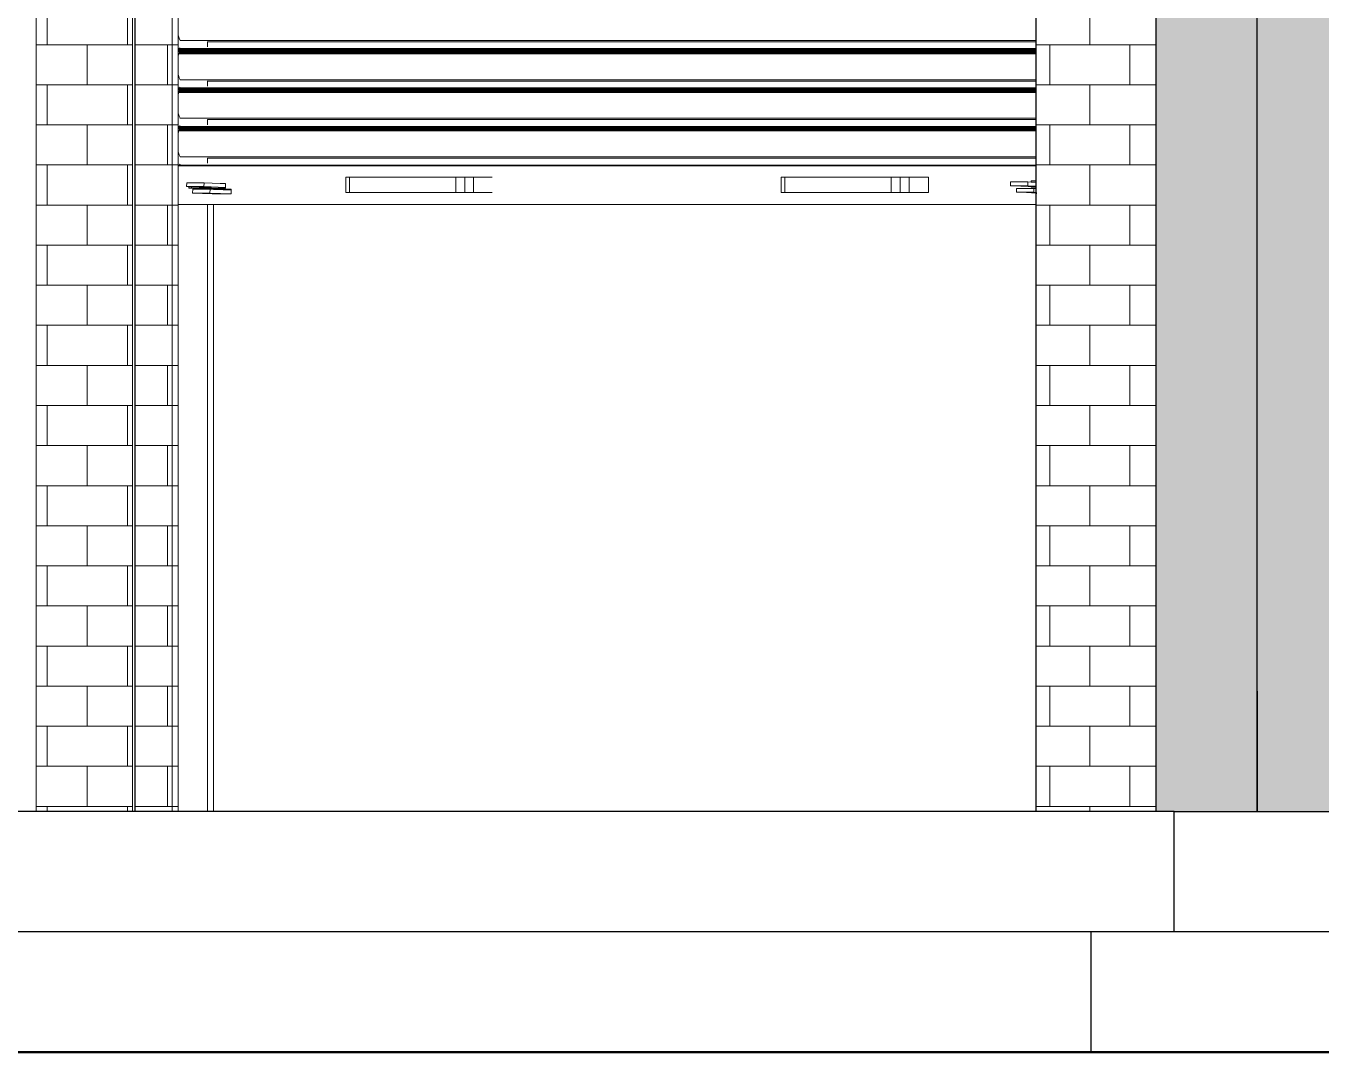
# Model space of a CAD drawing. Header units: inches. Extents: x 5914 to 162157, y -20538 to 282354.
# Drawn here: x 154144.9 to 154209.5, y -16028.3 to -15977.1 of the extents above; entities that cross this region are included whole.
import ezdxf

# ---------------------------------------------------------------- set-up
doc = ezdxf.new("R2010")
doc.units = ezdxf.units.IN
doc.header["$MEASUREMENT"] = 0
for name, color, linetype, lineweight in [('DOOR-WIN RA', 3, 'Continuous', 20), ('ELE1 RA', 1, 'Continuous', 30), ('HATCH RA', 8, 'Continuous', 5)]:
    doc.layers.add(name, color=color, linetype=linetype, lineweight=lineweight)

# ---------------------------------------------------------------- blocks, each defined once
blk = doc.blocks.new('TDG')
at = {"layer": 'HATCH RA', "transparency": 33554687}
h = blk.add_hatch(dxfattribs=at)
h.set_pattern_fill('AR-B816', color=256, scale=0.25)
h.paths.add_polyline_path([(158896.811, -15857.019), (158896.811, -15851.96), (158896.811, -15745.019), (158896.811, -15739.96), (158896.811, -15632.36), (158884.811, -15632.36), (158884.811, -15650.96), (158884.811, -15652.96), (158884.811, -15708.148), (158884.811, -15710.96), (158884.811, -15739.96), (158884.811, -15762.96), (158884.811, -15764.96), (158884.811, -15820.148), (158884.811, -15822.96), (158884.811, -15851.96), (158884.811, -15874.96), (158884.811, -15876.96), (158884.811, -15932.148), (158884.811, -15934.96), (158884.811, -15963.96), (158884.811, -15969.31), (158884.811, -16075.96), (158884.811, -16081.96), (158896.811, -16081.96), (158896.811, -16075.96), (158896.811, -15969.019), (158896.811, -15963.96)])
h.paths.add_polyline_path([(158884.805, -15934.96), (158884.805, -15932.148), (158884.805, -15876.96), (158884.805, -15874.96), (158884.805, -15851.96), (158884.805, -15822.96), (158884.805, -15820.148), (158884.805, -15764.96), (158884.805, -15762.96), (158884.805, -15739.96), (158884.805, -15710.96), (158884.805, -15708.148), (158884.805, -15652.96), (158884.805, -15650.96), (158884.805, -15632.36), (158879.75, -15632.36), (158879.75, -16081.96), (158880.666, -16081.96), (158884.805, -16081.96), (158884.805, -16075.96), (158884.805, -15969.31), (158884.805, -15963.96)])
h.paths.add_polyline_path([(158879.75, -15934.96), (158835.636, -15934.96), (158833.06, -15934.96), (158812.048, -15934.96), (158812.048, -15969.31), (158822.891, -15969.31), (158833.06, -15969.31), (158835.636, -15969.31), (158873.782, -15969.31), (158879.75, -15969.31)])
h.paths.add_polyline_path([(158879.75, -15822.96), (158835.636, -15822.96), (158833.06, -15822.96), (158812.048, -15822.96), (158812.048, -15874.96), (158833.06, -15874.96), (158835.636, -15874.96), (158879.75, -15874.96)])
h.paths.add_polyline_path([(158879.75, -15710.96), (158835.636, -15710.96), (158833.06, -15710.96), (158812.048, -15710.96), (158812.048, -15762.96), (158833.06, -15762.96), (158835.636, -15762.96), (158879.75, -15762.96)])
h.paths.add_polyline_path([(158879.75, -15632.36), (158812.048, -15632.36), (158812.048, -15650.96), (158833.06, -15650.96), (158835.636, -15650.96), (158879.75, -15650.96)])
h = blk.add_hatch(dxfattribs=at)
h.set_pattern_fill('AR-B816', color=256, scale=0.25)
h.paths.add_polyline_path([(158879.75, -15969.31), (158873.782, -15969.31), (158873.782, -15978.164), (158823.903, -15978.164), (158823.902, -16081.96), (158828.705, -16081.96), (158828.705, -15992.975), (158828.822, -15992.975), (158828.838, -15992.975), (158828.838, -16081.96), (158830.994, -16081.96), (158830.994, -16051.671), (158830.994, -16049.747), (158830.994, -16049.035), (158830.994, -16047.906), (158830.994, -16047.906), (158830.994, -16047.766), (158830.994, -16047.767), (158830.994, -16047.111), (158830.994, -16045.983), (158830.994, -16045.983), (158830.994, -16045.842), (158830.994, -16045.843), (158830.994, -16045.188), (158830.994, -16044.059), (158830.994, -16044.059), (158830.994, -16043.894), (158830.994, -16043.894), (158830.994, -16043.224), (158830.994, -16042.095), (158830.994, -16042.095), (158830.994, -16041.931), (158830.994, -16041.931), (158830.994, -16041.26), (158830.994, -16040.132), (158830.994, -16040.132), (158830.994, -16039.967), (158830.994, -16039.967), (158830.994, -16039.297), (158830.994, -16038.168), (158830.994, -16038.168), (158830.994, -16038.003), (158830.994, -16038.003), (158830.994, -16037.333), (158830.994, -16036.204), (158830.994, -16036.204), (158830.994, -16036.039), (158830.994, -16036.039), (158830.994, -16035.369), (158830.994, -16034.241), (158830.994, -16034.241), (158830.994, -16034.076), (158830.994, -16034.076), (158830.994, -16033.406), (158830.994, -16032.277), (158830.994, -16032.277), (158830.994, -16032.112), (158830.994, -16032.112), (158830.994, -16031.442), (158830.994, -16030.313), (158830.994, -16030.313), (158830.994, -16030.148), (158830.994, -16030.148), (158830.994, -16029.478), (158830.994, -16028.35), (158830.994, -16028.35), (158830.994, -16028.19), (158830.994, -16028.19), (158830.994, -16027.52), (158830.994, -16026.391), (158830.994, -16026.391), (158830.994, -16026.231), (158830.994, -16026.231), (158830.994, -16025.561), (158830.994, -16024.432), (158830.994, -16024.432), (158830.994, -16024.272), (158830.994, -16024.272), (158830.994, -16023.602), (158830.994, -16022.474), (158830.994, -16022.474), (158830.994, -16022.314), (158830.994, -16022.314), (158830.994, -16021.644), (158830.994, -16020.515), (158830.994, -16020.515), (158830.994, -16020.355), (158830.994, -16020.355), (158830.994, -16019.685), (158830.994, -16018.556), (158830.994, -16018.556), (158830.994, -16018.396), (158830.994, -16018.396), (158830.994, -16017.726), (158830.994, -16016.597), (158830.994, -16016.597), (158830.994, -16016.438), (158830.994, -16016.438), (158830.994, -16015.768), (158830.994, -16014.639), (158830.994, -16014.639), (158830.994, -16014.479), (158830.994, -16014.479), (158830.994, -16013.809), (158830.994, -16012.68), (158830.994, -16012.68), (158830.994, -16012.52), (158830.994, -16012.52), (158830.994, -16011.85), (158830.994, -16010.721), (158830.994, -16010.721), (158830.994, -16010.562), (158830.994, -16010.562), (158830.994, -16009.891), (158830.994, -16008.763), (158830.994, -16008.763), (158830.994, -16008.603), (158830.994, -16008.603), (158830.994, -16007.933), (158830.994, -16006.804), (158830.994, -16006.804), (158830.994, -16006.644), (158830.994, -16006.644), (158830.994, -16005.974), (158830.994, -16004.845), (158830.994, -16004.845), (158830.994, -16004.685), (158830.994, -16004.685), (158830.994, -16004.015), (158830.994, -16002.887), (158830.994, -16002.887), (158830.994, -16002.727), (158830.994, -16002.727), (158830.994, -16002.057), (158830.994, -16000.928), (158830.994, -16000.928), (158830.994, -16000.768), (158830.994, -16000.768), (158830.994, -16000.098), (158830.994, -15998.969), (158830.994, -15998.969), (158830.994, -15998.809), (158830.994, -15998.809), (158830.994, -15998.139), (158830.994, -15997.011), (158830.994, -15997.011), (158830.994, -15996.851), (158830.994, -15996.851), (158830.994, -15996.181), (158830.994, -15995.052), (158830.994, -15995.052), (158830.994, -15994.892), (158830.994, -15994.892), (158830.994, -15994.222), (158830.994, -15993.093), (158830.994, -15993.093), (158830.994, -15992.953), (158831.016, -15993), (158873.782, -15993), (158873.782, -15993.003), (158873.782, -15993.019), (158873.782, -15993.036), (158873.782, -15993.054), (158873.782, -15993.074), (158873.782, -15993.093), (158873.782, -15993.113), (158873.782, -15993.133), (158873.782, -15993.153), (158873.782, -15993.172), (158873.782, -15993.19), (158873.782, -15994.483), (158873.782, -15994.892), (158873.782, -15995.013), (158873.782, -15995.032), (158873.782, -15995.052), (158873.782, -15995.072), (158873.782, -15995.092), (158873.782, -15995.111), (158873.782, -15995.13), (158873.782, -15995.149), (158873.782, -15996.442), (158873.782, -15996.507), (158873.782, -15996.851), (158873.782, -15996.972), (158873.782, -15996.991), (158873.782, -15997.011), (158873.782, -15997.031), (158873.782, -15997.05), (158873.782, -15997.07), (158873.782, -15997.089), (158873.782, -15997.107), (158873.782, -15998.4), (158873.782, -15998.466), (158873.782, -15998.809), (158873.782, -15998.931), (158873.782, -15998.95), (158873.782, -15998.969), (158873.782, -15998.989), (158873.782, -15999.009), (158873.782, -15999.029), (158873.782, -15999.048), (158873.782, -15999.066), (158873.782, -16000.359), (158873.782, -16000.425), (158873.782, -16000.768), (158873.782, -16000.889), (158873.782, -16000.908), (158873.782, -16000.928), (158873.782, -16000.948), (158873.782, -16000.968), (158873.782, -16000.987), (158873.782, -16001.006), (158873.782, -16001.025), (158873.782, -16002.318), (158873.782, -16002.383), (158873.782, -16002.727), (158873.782, -16002.848), (158873.782, -16002.867), (158873.782, -16002.887), (158873.782, -16002.907), (158873.782, -16002.926), (158873.782, -16002.946), (158873.782, -16002.965), (158873.782, -16002.983), (158873.782, -16004.277), (158873.782, -16004.685), (158873.782, -16004.807), (158873.782, -16004.826), (158873.782, -16004.845), (158873.782, -16004.865), (158873.782, -16004.885), (158873.782, -16004.905), (158873.782, -16004.924), (158873.782, -16004.942), (158873.782, -16006.235), (158873.782, -16006.644), (158873.782, -16006.765), (158873.782, -16006.784), (158873.782, -16006.804), (158873.782, -16006.824), (158873.782, -16006.844), (158873.782, -16006.863), (158873.782, -16006.882), (158873.782, -16006.901), (158873.782, -16008.194), (158873.782, -16008.603), (158873.782, -16008.724), (158873.782, -16008.743), (158873.782, -16008.763), (158873.782, -16008.783), (158873.782, -16008.803), (158873.782, -16008.822), (158873.782, -16008.841), (158873.782, -16008.859), (158873.782, -16010.153), (158873.782, -16010.218), (158873.782, -16010.562), (158873.782, -16010.683), (158873.782, -16010.702), (158873.782, -16010.721), (158873.782, -16010.741), (158873.782, -16010.761), (158873.782, -16010.781), (158873.782, -16010.8), (158873.782, -16010.818), (158873.782, -16012.111), (158873.782, -16012.177), (158873.782, -16012.52), (158873.782, -16012.641), (158873.782, -16012.66), (158873.782, -16012.68), (158873.782, -16012.7), (158873.782, -16012.72), (158873.782, -16012.739), (158873.782, -16012.758), (158873.782, -16012.777), (158873.782, -16014.07), (158873.782, -16014.479), (158873.782, -16014.6), (158873.782, -16014.619), (158873.782, -16014.639), (158873.782, -16014.659), (158873.782, -16014.679), (158873.782, -16014.698), (158873.782, -16014.717), (158873.782, -16014.735), (158873.782, -16016.029), (158873.782, -16016.094), (158873.782, -16016.438), (158873.782, -16016.559), (158873.782, -16016.578), (158873.782, -16016.597), (158873.782, -16016.617), (158873.782, -16016.637), (158873.782, -16016.657), (158873.782, -16016.676), (158873.782, -16016.694), (158873.782, -16017.987), (158873.782, -16018.053), (158873.782, -16018.396), (158873.782, -16018.517), (158873.782, -16018.536), (158873.782, -16018.556), (158873.782, -16018.576), (158873.782, -16018.596), (158873.782, -16018.616), (158873.782, -16018.635), (158873.782, -16018.653), (158873.782, -16019.946), (158873.782, -16020.011), (158873.782, -16020.355), (158873.782, -16020.397), (158873.782, -16020.422), (158873.782, -16020.424), (158873.782, -16020.44), (158873.782, -16020.458), (158873.782, -16020.475), (158873.782, -16020.476), (158873.782, -16020.478), (158873.782, -16020.495), (158873.782, -16020.515), (158873.782, -16020.536), (158873.782, -16020.555), (158873.782, -16020.565), (158873.782, -16020.574), (158873.782, -16020.593), (158873.782, -16020.611), (158873.782, -16021.905), (158873.782, -16021.926), (158873.782, -16021.97), (158873.782, -16022.277), (158873.782, -16022.383), (158873.782, -16022.399), (158873.782, -16022.416), (158873.782, -16022.435), (158873.782, -16022.454), (158873.782, -16022.474), (158873.782, -16022.493), (158873.782, -16022.513), (158873.782, -16022.533), (158873.782, -16022.552), (158873.782, -16022.57), (158873.782, -16023.863), (158873.782, -16024.272), (158873.782, -16024.314), (158873.782, -16024.339), (158873.782, -16024.342), (158873.782, -16024.358), (158873.782, -16024.472), (158873.782, -16024.482), (158873.782, -16024.492), (158873.782, -16024.511), (158873.782, -16024.529), (158873.782, -16025.822), (158873.782, -16025.888), (158873.782, -16026.194), (158873.782, -16026.3), (158873.782, -16026.316), (158873.782, -16026.334), (158873.782, -16026.352), (158873.782, -16026.371), (158873.782, -16026.391), (158873.782, -16026.411), (158873.782, -16026.431), (158873.782, -16026.45), (158873.782, -16026.469), (158873.782, -16026.487), (158873.782, -16027.781), (158873.782, -16027.846), (158873.782, -16028.19), (158873.782, -16028.311), (158873.782, -16028.33), (158873.782, -16028.35), (158873.782, -16028.369), (158873.782, -16028.389), (158873.782, -16028.409), (158873.782, -16028.428), (158873.782, -16028.446), (158873.782, -16029.739), (158873.782, -16029.805), (158873.782, -16030.148), (158873.782, -16030.256), (158873.782, -16030.274), (158873.782, -16030.294), (158873.782, -16030.313), (158873.782, -16030.333), (158873.782, -16030.353), (158873.782, -16030.373), (158873.782, -16030.392), (158873.782, -16030.41), (158873.782, -16031.703), (158873.782, -16031.769), (158873.782, -16032.112), (158873.782, -16032.22), (158873.782, -16032.238), (158873.782, -16032.257), (158873.782, -16032.277), (158873.782, -16032.297), (158873.782, -16032.317), (158873.782, -16032.336), (158873.782, -16032.355), (158873.782, -16032.374), (158873.782, -16033.667), (158873.782, -16034.076), (158873.782, -16034.183), (158873.782, -16034.202), (158873.782, -16034.221), (158873.782, -16034.241), (158873.782, -16034.261), (158873.782, -16034.28), (158873.782, -16034.3), (158873.782, -16034.319), (158873.782, -16034.337), (158873.782, -16035.63), (158873.782, -16036.039), (158873.782, -16036.147), (158873.782, -16036.166), (158873.782, -16036.185), (158873.782, -16036.204), (158873.782, -16036.224), (158873.782, -16036.244), (158873.782, -16036.264), (158873.782, -16036.283), (158873.782, -16036.301), (158873.782, -16037.594), (158873.782, -16038.003), (158873.782, -16038.111), (158873.782, -16038.129), (158873.782, -16038.148), (158873.782, -16038.168), (158873.782, -16038.188), (158873.782, -16038.208), (158873.782, -16038.227), (158873.782, -16038.246), (158873.782, -16038.265), (158873.782, -16039.558), (158873.782, -16039.623), (158873.782, -16039.967), (158873.782, -16040.075), (158873.782, -16040.093), (158873.782, -16040.112), (158873.782, -16040.132), (158873.782, -16040.152), (158873.782, -16040.172), (158873.782, -16040.191), (158873.782, -16040.21), (158873.782, -16040.228), (158873.782, -16041.522), (158873.782, -16041.587), (158873.782, -16041.931), (158873.782, -16042.038), (158873.782, -16042.057), (158873.782, -16042.076), (158873.782, -16042.095), (158873.782, -16042.115), (158873.782, -16042.135), (158873.782, -16042.155), (158873.782, -16042.174), (158873.782, -16042.192), (158873.782, -16043.485), (158873.782, -16043.551), (158873.782, -16043.894), (158873.782, -16044.002), (158873.782, -16044.02), (158873.782, -16044.039), (158873.782, -16044.059), (158873.782, -16044.079), (158873.782, -16044.099), (158873.782, -16044.119), (158873.782, -16044.138), (158873.782, -16044.156), (158873.782, -16045.449), (158873.782, -16045.514), (158873.782, -16045.858), (158873.782, -16045.963), (158873.782, -16045.983), (158873.782, -16046.003), (158873.782, -16046.023), (158873.782, -16046.042), (158873.782, -16046.061), (158873.782, -16046.079), (158873.782, -16047.373), (158873.782, -16047.438), (158873.782, -16047.782), (158873.782, -16047.887), (158873.782, -16047.906), (158873.782, -16047.926), (158873.782, -16047.946), (158873.782, -16047.966), (158873.782, -16047.985), (158873.782, -16048.003), (158873.782, -16049.296), (158873.782, -16049.362), (158873.782, -16049.705), (158873.782, -16049.747), (158873.782, -16050.495), (158873.782, -16050.565), (158873.782, -16050.758), (158873.782, -16050.874), (158873.782, -16051.067), (158873.782, -16051.078), (158873.782, -16051.09), (158873.782, -16051.1), (158873.782, -16051.139), (158873.782, -16051.671), (158873.782, -16075.96), (158873.782, -16081.96), (158879.75, -16081.96)])
h.paths.add_polyline_path([(158824.526, -15978.319), (158824.525, -15992.975), (158824.292, -15992.975), (158824.292, -15978.319)], flags=16)
at = {"layer": 'DOOR-WIN RA'}
for p, q in [((158823.902, -16081.96), (158823.903, -15978.164)), ((158828.705, -15992.975), (158828.705, -16081.96)), ((158828.822, -15992.975), (158828.822, -16081.96)), ((158828.838, -15992.975), (158828.838, -16081.96)), ((158830.695, -16081.96), (158830.695, -15992.975)), ((158830.994, -16043.224), (158830.994, -16042.302)), ((158831.01, -16043.278), (158830.994, -16043.224)), ((158830.994, -16043.894), (158830.994, -16043.224)), ((158831.048, -16043.383), (158831.01, -16043.278)), ((158831.094, -16043.485), (158831.048, -16043.383)), ((158831.096, -16043.487), (158831.094, -16043.485)), ((158873.782, -16043.485), (158831.094, -16043.485)), ((158832.448, -16043.805), (158832.448, -16043.546)), ((158873.782, -16043.551), (158832.453, -16043.551)), ((158831.003, -16043.894), (158830.994, -16043.894)), ((158830.994, -16043.936), (158830.994, -16043.894)), ((158830.994, -16043.941), (158830.994, -16043.936)), ((158830.994, -16043.936), (158832.448, -16043.936)), ((158830.994, -16043.956), (158830.994, -16043.941)), ((158832.448, -16043.941), (158830.994, -16043.941)), ((158831.006, -16043.966), (158830.994, -16043.956)), ((158830.995, -16044.261), (158830.994, -16043.956)), ((158830.994, -16044.266), (158830.995, -16044.261)), ((158830.994, -16045.188), (158830.994, -16044.266)), ((158830.995, -16044.261), (158831.03, -16044.156)), ((158831.036, -16043.886), (158831.003, -16043.894)), ((158873.782, -16043.894), (158831.003, -16043.894)), ((158831.008, -16043.969), (158831.006, -16043.966)), ((158873.782, -16043.966), (158831.006, -16043.966)), ((158831.022, -16043.985), (158831.008, -16043.969)), ((158873.782, -16043.969), (158831.008, -16043.969)), ((158831.032, -16044.002), (158831.022, -16043.985)), ((158873.782, -16043.985), (158831.022, -16043.985)), ((158831.03, -16044.156), (158831.039, -16044.138)), ((158873.782, -16044.156), (158831.03, -16044.156)), ((158831.041, -16044.02), (158831.032, -16044.002)), ((158873.782, -16044.002), (158831.032, -16044.002)), ((158831.081, -16043.867), (158831.036, -16043.886)), ((158831.039, -16044.138), (158831.046, -16044.119)), ((158873.782, -16044.138), (158831.039, -16044.138)), ((158831.047, -16044.039), (158831.041, -16044.02)), ((158873.782, -16044.02), (158831.041, -16044.02)), ((158831.046, -16044.119), (158831.05, -16044.099)), ((158873.782, -16044.119), (158831.046, -16044.119)), ((158831.051, -16044.059), (158831.047, -16044.039)), ((158873.782, -16044.039), (158831.047, -16044.039)), ((158831.05, -16044.099), (158831.052, -16044.079)), ((158873.782, -16044.099), (158831.05, -16044.099)), ((158831.052, -16044.079), (158831.051, -16044.059)), ((158873.782, -16044.059), (158831.051, -16044.059)), ((158873.782, -16044.079), (158831.052, -16044.079)), ((158831.096, -16043.856), (158831.081, -16043.867)), ((158832.448, -16043.941), (158832.448, -16043.936)), ((158832.448, -16043.936), (158832.747, -16043.936)), ((158832.747, -16043.941), (158832.448, -16043.941)), ((158832.747, -16043.941), (158832.747, -16043.936)), ((158832.747, -16043.936), (158873.782, -16043.936)), ((158873.782, -16043.941), (158832.747, -16043.941)), ((158831.01, -16045.242), (158830.994, -16045.188)), ((158830.994, -16045.858), (158830.994, -16045.188)), ((158831.048, -16045.347), (158831.01, -16045.242)), ((158831.094, -16045.449), (158831.048, -16045.347)), ((158831.096, -16045.451), (158831.094, -16045.449)), ((158873.782, -16045.449), (158831.094, -16045.449)), ((158832.448, -16045.768), (158832.448, -16045.51)), ((158873.782, -16045.514), (158832.453, -16045.514)), ((158831.003, -16045.858), (158830.994, -16045.858)), ((158830.994, -16045.9), (158830.994, -16045.858)), ((158830.994, -16045.9), (158831.015, -16045.9)), ((158830.995, -16046.185), (158830.994, -16045.9)), ((158830.994, -16046.189), (158830.995, -16046.185)), ((158830.994, -16047.111), (158830.994, -16046.189)), ((158830.995, -16046.185), (158831.03, -16046.079)), ((158831.036, -16045.85), (158831.003, -16045.858)), ((158873.782, -16045.858), (158831.003, -16045.858)), ((158831.022, -16045.908), (158831.015, -16045.9)), ((158831.015, -16045.9), (158873.782, -16045.9)), ((158831.032, -16045.926), (158831.022, -16045.908)), ((158873.782, -16045.908), (158831.022, -16045.908)), ((158831.03, -16046.079), (158831.039, -16046.061)), ((158873.782, -16046.079), (158831.03, -16046.079)), ((158831.041, -16045.944), (158831.032, -16045.926)), ((158873.782, -16045.926), (158831.032, -16045.926)), ((158831.081, -16045.83), (158831.036, -16045.85)), ((158831.039, -16046.061), (158831.046, -16046.042)), ((158873.782, -16046.061), (158831.039, -16046.061)), ((158831.047, -16045.963), (158831.041, -16045.944)), ((158873.782, -16045.944), (158831.041, -16045.944)), ((158831.046, -16046.042), (158831.05, -16046.023)), ((158873.782, -16046.042), (158831.046, -16046.042)), ((158831.051, -16045.983), (158831.047, -16045.963)), ((158873.782, -16045.963), (158831.047, -16045.963)), ((158831.05, -16046.023), (158831.052, -16046.003)), ((158873.782, -16046.023), (158831.05, -16046.023)), ((158831.052, -16046.003), (158831.051, -16045.983)), ((158873.782, -16045.983), (158831.051, -16045.983)), ((158873.782, -16046.003), (158831.052, -16046.003)), ((158831.096, -16045.82), (158831.081, -16045.83)), ((158831.01, -16047.165), (158830.994, -16047.111)), ((158830.994, -16047.782), (158830.994, -16047.111)), ((158831.048, -16047.27), (158831.01, -16047.165)), ((158831.094, -16047.373), (158831.048, -16047.27)), ((158831.096, -16047.375), (158831.094, -16047.373)), ((158873.782, -16047.373), (158831.094, -16047.373)), ((158832.448, -16047.692), (158832.448, -16047.433)), ((158873.782, -16047.438), (158832.453, -16047.438)), ((158831.003, -16047.782), (158830.994, -16047.782)), ((158830.994, -16047.823), (158830.994, -16047.782)), ((158830.994, -16047.823), (158831.015, -16047.823)), ((158830.995, -16048.109), (158830.994, -16047.823)), ((158830.994, -16048.113), (158830.995, -16048.109)), ((158830.994, -16049.035), (158830.994, -16048.113)), ((158830.995, -16048.109), (158831.03, -16048.003)), ((158831.036, -16047.774), (158831.003, -16047.782)), ((158873.782, -16047.782), (158831.003, -16047.782)), ((158831.022, -16047.832), (158831.015, -16047.823)), ((158831.015, -16047.823), (158873.782, -16047.823)), ((158831.032, -16047.849), (158831.022, -16047.832)), ((158873.782, -16047.832), (158831.022, -16047.832)), ((158831.03, -16048.003), (158831.039, -16047.985)), ((158873.782, -16048.003), (158831.03, -16048.003)), ((158831.041, -16047.868), (158831.032, -16047.849)), ((158873.782, -16047.849), (158831.032, -16047.849)), ((158831.081, -16047.754), (158831.036, -16047.774)), ((158831.039, -16047.985), (158831.046, -16047.966)), ((158873.782, -16047.985), (158831.039, -16047.985)), ((158831.047, -16047.887), (158831.041, -16047.868)), ((158873.782, -16047.868), (158831.041, -16047.868)), ((158831.046, -16047.966), (158831.05, -16047.946)), ((158873.782, -16047.966), (158831.046, -16047.966)), ((158831.051, -16047.906), (158831.047, -16047.887)), ((158873.782, -16047.887), (158831.047, -16047.887)), ((158831.05, -16047.946), (158831.052, -16047.926)), ((158873.782, -16047.946), (158831.05, -16047.946)), ((158831.052, -16047.926), (158831.051, -16047.906)), ((158873.782, -16047.906), (158831.051, -16047.906)), ((158873.782, -16047.926), (158831.052, -16047.926)), ((158831.096, -16047.743), (158831.081, -16047.754)), ((158831.01, -16049.089), (158830.994, -16049.035)), ((158830.994, -16049.705), (158830.994, -16049.035)), ((158831.048, -16049.194), (158831.01, -16049.089)), ((158831.094, -16049.296), (158831.048, -16049.194)), ((158831.096, -16049.298), (158831.094, -16049.296)), ((158873.782, -16049.296), (158831.094, -16049.296)), ((158832.448, -16049.616), (158832.448, -16049.357)), ((158873.782, -16049.362), (158832.453, -16049.362)), ((158831.003, -16049.705), (158830.994, -16049.705)), ((158830.994, -16049.747), (158830.994, -16049.705)), ((158830.994, -16049.747), (158873.782, -16049.747)), ((158830.994, -16051.671), (158830.994, -16049.747)), ((158831.036, -16049.697), (158831.003, -16049.705)), ((158873.782, -16049.705), (158831.003, -16049.705)), ((158831.081, -16049.678), (158831.036, -16049.697)), ((158831.096, -16049.667), (158831.081, -16049.678)), ((158831.407, -16050.783), (158831.416, -16050.591)), ((158832.272, -16050.783), (158831.407, -16050.783)), ((158831.407, -16050.783), (158831.528, -16050.788)), ((158832.281, -16050.591), (158831.416, -16050.591)), ((158831.528, -16050.788), (158831.528, -16050.863)), ((158831.528, -16050.788), (158831.662, -16050.793)), ((158831.528, -16050.863), (158831.662, -16050.863)), ((158831.662, -16050.793), (158831.662, -16050.863)), ((158831.662, -16050.793), (158832.561, -16050.828)), ((158831.662, -16050.863), (158833.359, -16050.863)), ((158832.055, -16050.797), (158832.034, -16050.798)), ((158832.034, -16050.798), (158832.034, -16050.799)), ((158832.034, -16050.799), (158832.055, -16050.801)), ((158832.095, -16050.796), (158832.055, -16050.797)), ((158832.055, -16050.801), (158832.096, -16050.803)), ((158832.152, -16050.796), (158832.095, -16050.796)), ((158832.096, -16050.803), (158832.153, -16050.806)), ((158832.222, -16050.797), (158832.152, -16050.796)), ((158832.153, -16050.806), (158832.224, -16050.808)), ((158832.301, -16050.798), (158832.222, -16050.797)), ((158832.224, -16050.808), (158832.302, -16050.81)), ((158832.272, -16050.783), (158832.281, -16050.591)), ((158833.359, -16050.825), (158832.272, -16050.783)), ((158833.087, -16050.622), (158832.281, -16050.591)), ((158832.382, -16050.799), (158832.301, -16050.798)), ((158832.302, -16050.81), (158832.383, -16050.811)), ((158832.46, -16050.801), (158832.382, -16050.799)), ((158832.383, -16050.811), (158832.461, -16050.812)), ((158832.531, -16050.804), (158832.46, -16050.801)), ((158832.461, -16050.812), (158832.531, -16050.813)), ((158832.588, -16050.806), (158832.531, -16050.804)), ((158832.531, -16050.813), (158832.589, -16050.813)), ((158832.629, -16050.808), (158832.588, -16050.806)), ((158832.589, -16050.813), (158832.629, -16050.813)), ((158832.65, -16050.81), (158832.629, -16050.808)), ((158832.629, -16050.813), (158832.65, -16050.811)), ((158832.65, -16050.811), (158832.65, -16050.81)), ((158833.359, -16050.622), (158833.087, -16050.622)), ((158833.359, -16050.633), (158833.087, -16050.622)), ((158833.359, -16050.633), (158833.359, -16050.622)), ((158833.359, -16050.825), (158833.359, -16050.633)), ((158833.359, -16050.828), (158833.359, -16050.825)), ((158833.359, -16050.863), (158833.359, -16050.828)), ((158839.354, -16050.306), (158839.354, -16051.068)), ((158839.533, -16050.306), (158839.354, -16050.306)), ((158839.533, -16050.306), (158839.533, -16051.068)), ((158844.835, -16050.306), (158839.533, -16050.306)), ((158844.835, -16050.306), (158844.835, -16051.068)), ((158844.835, -16050.306), (158845.286, -16050.306)), ((158845.286, -16050.306), (158845.286, -16051.068)), ((158845.286, -16050.306), (158845.727, -16050.306)), ((158845.727, -16050.306), (158845.727, -16051.068)), ((158846.645, -16050.306), (158845.727, -16050.306)), ((158861.069, -16050.306), (158861.069, -16051.068)), ((158861.248, -16050.306), (158861.069, -16050.306)), ((158861.248, -16050.306), (158861.248, -16051.068)), ((158866.551, -16050.306), (158861.248, -16050.306)), ((158866.551, -16050.306), (158866.551, -16051.068)), ((158866.551, -16050.306), (158867.001, -16050.306)), ((158867.001, -16050.306), (158867.001, -16051.068)), ((158867.001, -16050.306), (158867.442, -16050.306)), ((158867.442, -16050.306), (158867.442, -16051.068)), ((158868.418, -16050.306), (158867.442, -16050.306)), ((158868.418, -16050.306), (158868.418, -16051.068)), ((158872.496, -16050.742), (158872.505, -16050.549)), ((158872.496, -16050.742), (158873.516, -16050.781)), ((158873.361, -16050.742), (158872.496, -16050.742)), ((158873.37, -16050.549), (158872.505, -16050.549)), ((158872.797, -16051.062), (158872.806, -16050.87)), ((158873.671, -16050.87), (158872.806, -16050.87)), ((158873.144, -16050.755), (158873.123, -16050.756)), ((158873.123, -16050.756), (158873.123, -16050.757)), ((158873.123, -16050.757), (158873.144, -16050.759)), ((158873.184, -16050.754), (158873.144, -16050.755)), ((158873.144, -16050.759), (158873.185, -16050.762)), ((158873.241, -16050.754), (158873.184, -16050.754)), ((158873.185, -16050.762), (158873.242, -16050.764)), ((158873.312, -16050.755), (158873.241, -16050.754)), ((158873.242, -16050.764), (158873.313, -16050.766)), ((158873.39, -16050.756), (158873.312, -16050.755)), ((158873.313, -16050.766), (158873.391, -16050.768)), ((158873.361, -16050.742), (158873.37, -16050.549)), ((158873.782, -16050.758), (158873.361, -16050.742)), ((158873.538, -16050.556), (158873.37, -16050.549)), ((158873.471, -16050.758), (158873.39, -16050.756)), ((158873.391, -16050.768), (158873.472, -16050.77)), ((158873.538, -16050.759), (158873.471, -16050.758)), ((158873.472, -16050.77), (158873.538, -16050.771)), ((158873.538, -16050.495), (158873.538, -16050.556)), ((158873.538, -16050.495), (158873.762, -16050.495)), ((158873.762, -16050.565), (158873.538, -16050.556)), ((158873.538, -16050.759), (158873.538, -16050.771)), ((158873.549, -16050.76), (158873.538, -16050.759)), ((158873.538, -16050.771), (158873.55, -16050.771)), ((158873.538, -16050.781), (158873.538, -16050.816)), ((158873.538, -16050.781), (158873.657, -16050.787)), ((158873.538, -16050.816), (158873.762, -16050.816)), ((158873.62, -16050.762), (158873.549, -16050.76)), ((158873.55, -16050.771), (158873.621, -16050.771)), ((158873.658, -16050.763), (158873.62, -16050.762)), ((158873.621, -16050.771), (158873.657, -16050.771)), ((158873.657, -16050.771), (158873.658, -16050.763)), ((158873.657, -16050.771), (158873.678, -16050.771)), ((158873.657, -16050.787), (158873.762, -16050.787)), ((158873.677, -16050.764), (158873.658, -16050.763)), ((158873.661, -16051.062), (158873.671, -16050.87)), ((158873.778, -16050.874), (158873.671, -16050.87)), ((158873.718, -16050.766), (158873.677, -16050.764)), ((158873.678, -16050.771), (158873.718, -16050.771)), ((158873.739, -16050.768), (158873.718, -16050.766)), ((158873.718, -16050.771), (158873.739, -16050.77)), ((158873.739, -16050.77), (158873.739, -16050.768)), ((158873.762, -16050.787), (158873.762, -16050.816)), ((158873.762, -16050.787), (158873.782, -16050.787)), ((158873.762, -16050.816), (158873.782, -16050.816)), ((158873.778, -16050.858), (158873.778, -16050.874)), ((158831.707, -16051.104), (158831.717, -16050.911)), ((158832.572, -16051.104), (158831.707, -16051.104)), ((158831.707, -16051.104), (158832.688, -16051.142)), ((158832.582, -16050.911), (158831.717, -16050.911)), ((158832.355, -16051.117), (158832.334, -16051.118)), ((158832.334, -16051.118), (158832.334, -16051.12)), ((158832.334, -16051.12), (158832.356, -16051.121)), ((158832.395, -16051.116), (158832.355, -16051.117)), ((158832.356, -16051.121), (158832.396, -16051.124)), ((158832.453, -16051.116), (158832.395, -16051.116)), ((158832.396, -16051.124), (158832.454, -16051.126)), ((158832.523, -16051.117), (158832.453, -16051.116)), ((158832.454, -16051.126), (158832.524, -16051.128)), ((158832.601, -16051.118), (158832.523, -16051.117)), ((158832.524, -16051.128), (158832.602, -16051.13)), ((158832.572, -16051.104), (158832.582, -16050.911)), ((158833.639, -16051.145), (158832.572, -16051.104)), ((158832.688, -16050.916), (158832.582, -16050.911)), ((158832.682, -16051.12), (158832.601, -16051.118)), ((158832.602, -16051.13), (158832.683, -16051.132)), ((158832.688, -16051.12), (158832.682, -16051.12)), ((158832.683, -16051.132), (158832.688, -16051.132)), ((158832.688, -16050.916), (158832.688, -16050.908)), ((158832.688, -16050.908), (158832.747, -16050.908)), ((158832.747, -16050.918), (158832.688, -16050.916)), ((158832.688, -16051.132), (158832.688, -16051.12)), ((158832.747, -16051.121), (158832.688, -16051.12)), ((158832.688, -16051.132), (158832.747, -16051.133)), ((158832.688, -16051.148), (158832.688, -16051.142)), ((158832.688, -16051.142), (158832.747, -16051.144)), ((158832.747, -16051.148), (158832.688, -16051.148)), ((158832.747, -16050.918), (158832.747, -16050.908)), ((158832.747, -16050.908), (158832.822, -16050.908)), ((158832.822, -16050.921), (158832.747, -16050.918)), ((158832.747, -16051.133), (158832.747, -16051.121)), ((158832.761, -16051.122), (158832.747, -16051.121)), ((158832.747, -16051.133), (158832.762, -16051.133)), ((158832.747, -16051.148), (158832.747, -16051.144)), ((158832.747, -16051.144), (158832.822, -16051.148)), ((158832.822, -16051.148), (158832.747, -16051.148)), ((158832.822, -16051.124), (158832.761, -16051.122)), ((158832.762, -16051.133), (158832.822, -16051.133)), ((158832.822, -16050.921), (158832.822, -16050.908)), ((158832.822, -16050.908), (158833.639, -16050.908)), ((158833.639, -16050.952), (158832.822, -16050.921)), ((158832.822, -16051.133), (158832.822, -16051.124)), ((158832.831, -16051.124), (158832.822, -16051.124)), ((158832.822, -16051.133), (158832.832, -16051.133)), ((158832.822, -16051.148), (158832.822, -16051.147)), ((158833.639, -16051.148), (158832.822, -16051.148)), ((158832.869, -16051.125), (158832.831, -16051.124)), ((158832.832, -16051.133), (158832.869, -16051.133)), ((158832.869, -16051.133), (158832.869, -16051.125)), ((158832.888, -16051.126), (158832.869, -16051.125)), ((158832.869, -16051.133), (158832.889, -16051.133)), ((158832.929, -16051.128), (158832.888, -16051.126)), ((158832.889, -16051.133), (158832.93, -16051.133)), ((158832.95, -16051.13), (158832.929, -16051.128)), ((158832.93, -16051.133), (158832.95, -16051.132)), ((158832.95, -16051.132), (158832.95, -16051.13)), ((158833.639, -16050.908), (158833.639, -16050.952)), ((158833.639, -16050.952), (158833.639, -16051.145)), ((158833.639, -16051.145), (158833.639, -16051.148)), ((158839.533, -16051.068), (158839.354, -16051.068)), ((158839.533, -16051.068), (158844.835, -16051.068)), ((158845.286, -16051.068), (158844.835, -16051.068)), ((158845.727, -16051.068), (158845.286, -16051.068)), ((158846.645, -16051.068), (158845.727, -16051.068)), ((158861.248, -16051.068), (158861.069, -16051.068)), ((158861.248, -16051.068), (158866.551, -16051.068)), ((158867.001, -16051.068), (158866.551, -16051.068)), ((158867.442, -16051.068), (158867.001, -16051.068)), ((158868.418, -16051.068), (158867.442, -16051.068)), ((158873.661, -16051.062), (158872.797, -16051.062)), ((158872.797, -16051.062), (158873.778, -16051.1)), ((158873.444, -16051.075), (158873.423, -16051.076)), ((158873.423, -16051.076), (158873.424, -16051.078)), ((158873.424, -16051.078), (158873.445, -16051.08)), ((158873.485, -16051.075), (158873.444, -16051.075)), ((158873.445, -16051.08), (158873.485, -16051.082)), ((158873.542, -16051.075), (158873.485, -16051.075)), ((158873.485, -16051.082), (158873.543, -16051.084)), ((158873.612, -16051.075), (158873.542, -16051.075)), ((158873.543, -16051.084), (158873.613, -16051.086)), ((158873.69, -16051.076), (158873.612, -16051.075)), ((158873.613, -16051.086), (158873.692, -16051.088)), ((158873.782, -16051.067), (158873.661, -16051.062)), ((158873.771, -16051.078), (158873.69, -16051.076)), ((158873.692, -16051.088), (158873.773, -16051.09)), ((158830.994, -16081.96), (158830.994, -16051.671)), ((158832.448, -16051.671), (158830.994, -16051.671)), ((158832.448, -16081.96), (158832.448, -16051.671)), ((158832.448, -16051.671), (158832.747, -16051.671)), ((158832.747, -16081.96), (158832.747, -16051.671)), ((158832.747, -16051.671), (158873.782, -16051.671))]:
    blk.add_line(p, q, dxfattribs=at)
at = {"layer": 'ELE1 RA'}
for p, q in [((158879.75, -15632.36), (158879.75, -16081.96)), ((158884.805, -16075.96), (158884.805, -15969.31)), ((158884.811, -16075.96), (158884.811, -15969.31)), ((158873.782, -16043.485), (158873.782, -16042.192)), ((158873.782, -16043.551), (158873.782, -16043.485)), ((158873.782, -16043.894), (158873.782, -16043.551)), ((158873.782, -16043.936), (158873.782, -16043.894)), ((158873.782, -16043.941), (158873.782, -16043.936)), ((158873.782, -16043.966), (158873.782, -16043.941)), ((158873.782, -16043.969), (158873.782, -16043.966)), ((158873.782, -16043.985), (158873.782, -16043.969)), ((158873.782, -16044.002), (158873.782, -16043.985)), ((158873.782, -16044.02), (158873.782, -16044.002)), ((158873.782, -16044.039), (158873.782, -16044.02)), ((158873.782, -16044.059), (158873.782, -16044.039)), ((158873.782, -16044.079), (158873.782, -16044.059)), ((158873.782, -16044.099), (158873.782, -16044.079)), ((158873.782, -16044.119), (158873.782, -16044.099)), ((158873.782, -16044.138), (158873.782, -16044.119)), ((158873.782, -16044.156), (158873.782, -16044.138)), ((158873.782, -16045.449), (158873.782, -16044.156)), ((158873.782, -16045.514), (158873.782, -16045.449)), ((158873.782, -16045.858), (158873.782, -16045.514)), ((158873.782, -16045.9), (158873.782, -16045.858)), ((158873.782, -16045.908), (158873.782, -16045.9)), ((158873.782, -16045.926), (158873.782, -16045.908)), ((158873.782, -16045.944), (158873.782, -16045.926)), ((158873.782, -16045.963), (158873.782, -16045.944)), ((158873.782, -16045.983), (158873.782, -16045.963)), ((158873.782, -16046.003), (158873.782, -16045.983)), ((158873.782, -16046.023), (158873.782, -16046.003)), ((158873.782, -16046.042), (158873.782, -16046.023)), ((158873.782, -16046.061), (158873.782, -16046.042)), ((158873.782, -16046.079), (158873.782, -16046.061)), ((158873.782, -16047.373), (158873.782, -16046.079)), ((158873.782, -16047.438), (158873.782, -16047.373)), ((158873.782, -16047.782), (158873.782, -16047.438)), ((158873.782, -16047.823), (158873.782, -16047.782)), ((158873.782, -16047.832), (158873.782, -16047.823)), ((158873.782, -16047.849), (158873.782, -16047.832)), ((158873.782, -16047.868), (158873.782, -16047.849)), ((158873.782, -16047.887), (158873.782, -16047.868)), ((158873.782, -16047.906), (158873.782, -16047.887)), ((158873.782, -16047.926), (158873.782, -16047.906)), ((158873.782, -16047.946), (158873.782, -16047.926)), ((158873.782, -16047.966), (158873.782, -16047.946)), ((158873.782, -16047.985), (158873.782, -16047.966)), ((158873.782, -16048.003), (158873.782, -16047.985)), ((158873.782, -16049.296), (158873.782, -16048.003)), ((158873.782, -16049.362), (158873.782, -16049.296)), ((158873.782, -16049.705), (158873.782, -16049.362)), ((158873.782, -16049.747), (158873.782, -16049.705)), ((158873.782, -16050.495), (158873.782, -16049.747)), ((158873.762, -16050.495), (158873.762, -16050.565)), ((158873.782, -16050.495), (158873.762, -16050.495)), ((158873.782, -16050.565), (158873.762, -16050.565)), ((158873.782, -16050.858), (158873.778, -16050.858)), ((158873.782, -16050.874), (158873.778, -16050.874)), ((158873.782, -16050.565), (158873.782, -16050.495)), ((158873.782, -16050.758), (158873.782, -16050.565)), ((158873.782, -16050.787), (158873.782, -16050.758)), ((158873.782, -16050.816), (158873.782, -16050.787)), ((158873.782, -16050.858), (158873.782, -16050.816)), ((158873.782, -16050.874), (158873.782, -16050.858)), ((158873.782, -16051.067), (158873.782, -16050.874)), ((158873.778, -16051.078), (158873.771, -16051.078)), ((158873.773, -16051.09), (158873.778, -16051.09)), ((158873.778, -16051.078), (158873.778, -16051.09)), ((158873.782, -16051.078), (158873.778, -16051.078)), ((158873.778, -16051.09), (158873.782, -16051.09)), ((158873.778, -16051.1), (158873.778, -16051.139)), ((158873.778, -16051.1), (158873.782, -16051.1)), ((158873.778, -16051.139), (158873.782, -16051.139)), ((158873.782, -16051.078), (158873.782, -16051.067)), ((158873.782, -16051.09), (158873.782, -16051.078)), ((158873.782, -16051.1), (158873.782, -16051.09)), ((158873.782, -16051.139), (158873.782, -16051.1)), ((158873.782, -16051.671), (158873.782, -16051.139)), ((158873.782, -16075.96), (158873.782, -16051.671)), ((158873.782, -16081.96), (158873.782, -16075.96)), ((158884.811, -16075.96), (158884.805, -16075.96)), ((158884.805, -16081.96), (158884.805, -16075.96)), ((158884.811, -16075.96), (158884.811, -16081.96)), ((158873.782, -16081.96), (158822.891, -16081.96)), ((158880.666, -16081.96), (158873.782, -16081.96)), ((158880.666, -16087.96), (158880.666, -16081.96)), ((158880.666, -16081.96), (158884.805, -16081.96)), ((158884.805, -16081.96), (158884.811, -16081.96)), ((158884.811, -16081.96), (158896.811, -16081.96)), ((158876.522, -16087.96), (158801.865, -16087.96)), ((158876.522, -16093.96), (158876.522, -16087.96)), ((158880.666, -16087.96), (158876.522, -16087.96)), ((158884.811, -16087.96), (158880.666, -16087.96)), ((158980.743, -16087.96), (158884.811, -16087.96))]:
    blk.add_line(p, q, dxfattribs=at)
at = {"layer": 'ELE1 RA', "lineweight": 50}
blk.add_line((159231.001, -16093.96), (158774.955, -16093.96), dxfattribs=at)

msp = doc.modelspace()

# ---------------------------------------------------------------- block references
at = {"layer": 'HATCH RA'}
msp.add_blockref('TDG', (-4678.456, 65.703), dxfattribs=at)

doc.saveas('drawing.dxf')
